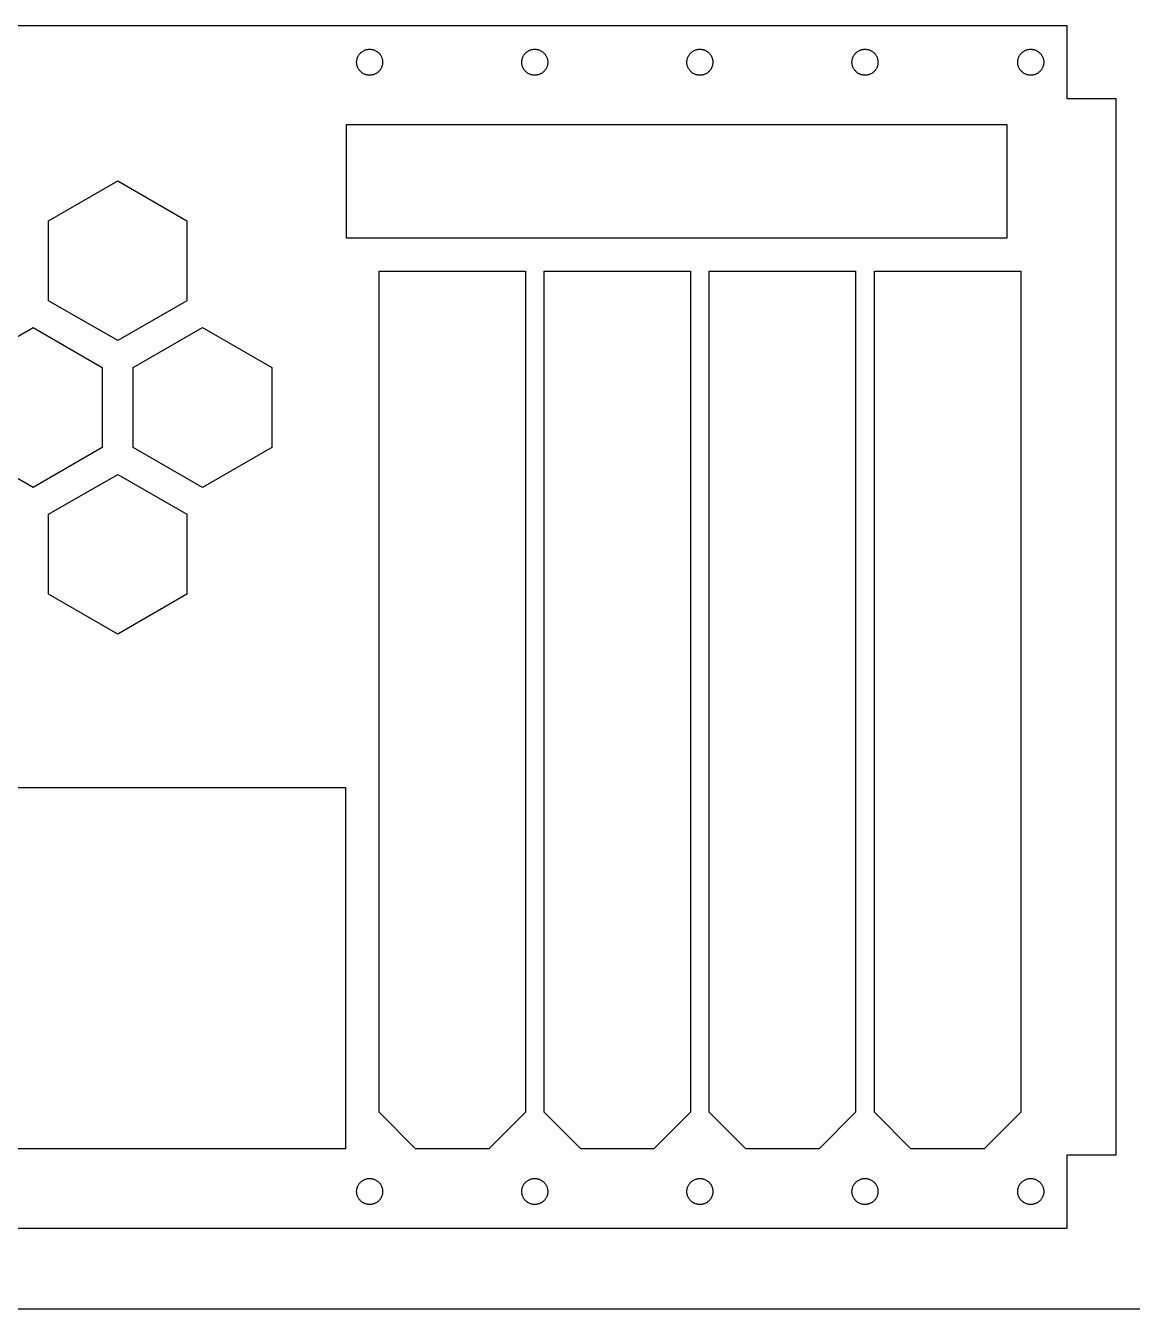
# Model space of a CAD drawing. Header units: metres. Extents: x 4 to 972, y 4 to 512.
# Drawn here: x 513.8 to 650, y 354 to 512 of the extents above; entities that cross this region are included whole.
import ezdxf

# ---------------------------------------------------------------- set-up
doc = ezdxf.new("R2010")
doc.units = ezdxf.units.M

msp = doc.modelspace()

# ---------------------------------------------------------------- linework, layer by layer
for p, q in [((642, 512), (334, 512)), ((642, 503), (642, 512)), ((555.125, 508.737), (555.187, 508.785)), ((555.187, 508.785), (555.252, 508.831)), ((555.252, 508.831), (555.318, 508.873)), ((555.318, 508.873), (555.386, 508.911)), ((555.386, 508.911), (555.456, 508.947)), ((555.456, 508.947), (555.528, 508.979)), ((555.528, 508.979), (555.602, 509.007)), ((555.602, 509.007), (555.676, 509.032)), ((555.676, 509.032), (555.752, 509.052)), ((555.752, 509.052), (555.828, 509.07)), ((555.828, 509.07), (555.906, 509.083)), ((555.906, 509.083), (555.984, 509.093)), ((555.984, 509.093), (556.062, 509.099)), ((556.062, 509.099), (556.141, 509.1)), ((556.141, 509.1), (556.219, 509.099)), ((556.219, 509.099), (556.298, 509.093)), ((556.298, 509.093), (556.376, 509.083)), ((556.376, 509.083), (556.453, 509.07)), ((556.453, 509.07), (556.53, 509.052)), ((556.53, 509.052), (556.605, 509.032)), ((556.605, 509.032), (556.68, 509.007)), ((556.68, 509.007), (556.753, 508.979)), ((556.753, 508.979), (556.825, 508.947)), ((556.825, 508.947), (556.895, 508.911)), ((556.895, 508.911), (556.963, 508.873)), ((556.963, 508.873), (557.03, 508.831)), ((557.03, 508.831), (557.094, 508.785)), ((557.094, 508.785), (557.156, 508.737)), ((575.445, 508.737), (575.507, 508.785)), ((575.507, 508.785), (575.572, 508.831)), ((575.572, 508.831), (575.638, 508.873)), ((575.638, 508.873), (575.706, 508.911)), ((575.706, 508.911), (575.776, 508.947)), ((575.776, 508.947), (575.848, 508.979)), ((575.848, 508.979), (575.922, 509.007)), ((575.922, 509.007), (575.996, 509.032)), ((575.996, 509.032), (576.072, 509.052)), ((576.072, 509.052), (576.148, 509.07)), ((576.148, 509.07), (576.226, 509.083)), ((576.226, 509.083), (576.304, 509.093)), ((576.304, 509.093), (576.382, 509.099)), ((576.382, 509.099), (576.461, 509.1)), ((576.461, 509.1), (576.539, 509.099)), ((576.539, 509.099), (576.618, 509.093)), ((576.618, 509.093), (576.696, 509.083)), ((576.696, 509.083), (576.773, 509.07)), ((576.773, 509.07), (576.85, 509.052)), ((576.85, 509.052), (576.925, 509.032)), ((576.925, 509.032), (577, 509.007)), ((577, 509.007), (577.073, 508.979)), ((577.073, 508.979), (577.145, 508.947)), ((577.145, 508.947), (577.215, 508.911)), ((577.215, 508.911), (577.283, 508.873)), ((577.283, 508.873), (577.35, 508.831)), ((577.35, 508.831), (577.414, 508.785)), ((577.414, 508.785), (577.476, 508.737)), ((595.765, 508.737), (595.827, 508.785)), ((595.827, 508.785), (595.892, 508.831)), ((595.892, 508.831), (595.958, 508.873)), ((595.958, 508.873), (596.026, 508.911)), ((596.026, 508.911), (596.096, 508.947)), ((596.096, 508.947), (596.168, 508.979)), ((596.168, 508.979), (596.242, 509.007)), ((596.242, 509.007), (596.316, 509.032)), ((596.316, 509.032), (596.392, 509.052)), ((596.392, 509.052), (596.468, 509.07)), ((596.468, 509.07), (596.546, 509.083)), ((596.546, 509.083), (596.624, 509.093)), ((596.624, 509.093), (596.702, 509.099)), ((596.702, 509.099), (596.781, 509.1)), ((596.781, 509.1), (596.859, 509.099)), ((596.859, 509.099), (596.938, 509.093)), ((596.938, 509.093), (597.016, 509.083)), ((597.016, 509.083), (597.093, 509.07)), ((597.093, 509.07), (597.17, 509.052)), ((597.17, 509.052), (597.245, 509.032)), ((597.245, 509.032), (597.32, 509.007)), ((597.32, 509.007), (597.393, 508.979)), ((597.393, 508.979), (597.465, 508.947)), ((597.465, 508.947), (597.535, 508.911)), ((597.535, 508.911), (597.603, 508.873)), ((597.603, 508.873), (597.67, 508.831)), ((597.67, 508.831), (597.734, 508.785)), ((597.734, 508.785), (597.796, 508.737)), ((616.085, 508.737), (616.147, 508.785)), ((616.147, 508.785), (616.212, 508.831)), ((616.212, 508.831), (616.278, 508.873)), ((616.278, 508.873), (616.346, 508.911)), ((616.346, 508.911), (616.416, 508.947)), ((616.416, 508.947), (616.488, 508.979)), ((616.488, 508.979), (616.562, 509.007)), ((616.562, 509.007), (616.636, 509.032)), ((616.636, 509.032), (616.712, 509.052)), ((616.712, 509.052), (616.788, 509.07)), ((616.788, 509.07), (616.866, 509.083)), ((616.866, 509.083), (616.944, 509.093)), ((616.944, 509.093), (617.022, 509.099)), ((617.022, 509.099), (617.101, 509.1)), ((617.101, 509.1), (617.179, 509.099)), ((617.179, 509.099), (617.258, 509.093)), ((617.258, 509.093), (617.336, 509.083)), ((617.336, 509.083), (617.413, 509.07)), ((617.413, 509.07), (617.49, 509.052)), ((617.49, 509.052), (617.565, 509.032)), ((617.565, 509.032), (617.64, 509.007)), ((617.64, 509.007), (617.713, 508.979)), ((617.713, 508.979), (617.785, 508.947)), ((617.785, 508.947), (617.855, 508.911)), ((617.855, 508.911), (617.923, 508.873)), ((617.923, 508.873), (617.99, 508.831)), ((617.99, 508.831), (618.054, 508.785)), ((618.054, 508.785), (618.116, 508.737)), ((636.485, 508.737), (636.547, 508.785)), ((636.547, 508.785), (636.611, 508.831)), ((636.611, 508.831), (636.677, 508.873)), ((636.677, 508.873), (636.746, 508.911)), ((636.746, 508.911), (636.816, 508.947)), ((636.816, 508.947), (636.888, 508.979)), ((636.888, 508.979), (636.961, 509.007)), ((636.961, 509.007), (637.035, 509.032)), ((637.035, 509.032), (637.111, 509.052)), ((637.111, 509.052), (637.188, 509.07)), ((637.188, 509.07), (637.265, 509.083)), ((637.265, 509.083), (637.343, 509.093)), ((637.343, 509.093), (637.421, 509.099)), ((637.421, 509.099), (637.5, 509.1)), ((637.5, 509.1), (637.579, 509.099)), ((637.579, 509.099), (637.657, 509.093)), ((637.657, 509.093), (637.735, 509.083)), ((637.735, 509.083), (637.812, 509.07)), ((637.812, 509.07), (637.889, 509.052)), ((637.889, 509.052), (637.965, 509.032)), ((637.965, 509.032), (638.039, 509.007)), ((638.039, 509.007), (638.112, 508.979)), ((638.112, 508.979), (638.184, 508.947)), ((638.184, 508.947), (638.254, 508.911)), ((638.254, 508.911), (638.323, 508.873)), ((638.323, 508.873), (638.389, 508.831)), ((638.389, 508.831), (638.453, 508.785)), ((638.453, 508.785), (638.515, 508.737)), ((554.54, 507.5), (554.542, 507.579)), ((554.542, 507.421), (554.54, 507.5)), ((554.542, 507.579), (554.548, 507.657)), ((554.548, 507.343), (554.542, 507.421)), ((554.548, 507.657), (554.558, 507.735)), ((554.558, 507.265), (554.548, 507.343)), ((554.558, 507.735), (554.571, 507.812)), ((554.571, 507.188), (554.558, 507.265)), ((554.571, 507.812), (554.588, 507.889)), ((554.588, 507.111), (554.571, 507.188)), ((554.588, 507.889), (554.609, 507.965)), ((554.609, 507.965), (554.634, 508.039)), ((554.634, 508.039), (554.662, 508.112)), ((554.662, 508.112), (554.694, 508.184)), ((554.694, 508.184), (554.729, 508.254)), ((554.729, 508.254), (554.768, 508.323)), ((554.768, 508.323), (554.81, 508.389)), ((554.81, 508.389), (554.855, 508.453)), ((554.855, 508.453), (554.904, 508.515)), ((554.904, 508.515), (554.955, 508.575)), ((554.955, 508.575), (555.009, 508.632)), ((555.009, 508.632), (555.066, 508.686)), ((555.066, 508.686), (555.125, 508.737)), ((557.156, 508.737), (557.215, 508.686)), ((557.215, 508.686), (557.272, 508.632)), ((557.272, 508.632), (557.327, 508.575)), ((557.327, 508.575), (557.378, 508.515)), ((557.378, 508.515), (557.426, 508.453)), ((557.426, 508.453), (557.471, 508.389)), ((557.471, 508.389), (557.513, 508.323)), ((557.513, 508.323), (557.552, 508.254)), ((557.552, 508.254), (557.587, 508.184)), ((557.587, 508.184), (557.619, 508.112)), ((557.619, 508.112), (557.648, 508.039)), ((557.648, 508.039), (557.672, 507.965)), ((557.672, 507.965), (557.693, 507.889)), ((557.693, 507.889), (557.71, 507.812)), ((557.71, 507.188), (557.693, 507.111)), ((557.71, 507.812), (557.724, 507.735)), ((557.724, 507.265), (557.71, 507.188)), ((557.724, 507.735), (557.733, 507.657)), ((557.733, 507.343), (557.724, 507.265)), ((557.733, 507.657), (557.739, 507.579)), ((557.739, 507.421), (557.733, 507.343)), ((557.739, 507.579), (557.741, 507.5)), ((557.741, 507.5), (557.739, 507.421)), ((574.86, 507.5), (574.862, 507.579)), ((574.862, 507.421), (574.86, 507.5)), ((574.862, 507.579), (574.868, 507.657)), ((574.868, 507.343), (574.862, 507.421)), ((574.868, 507.657), (574.878, 507.735)), ((574.878, 507.265), (574.868, 507.343)), ((574.878, 507.735), (574.891, 507.812)), ((574.891, 507.188), (574.878, 507.265)), ((574.891, 507.812), (574.908, 507.889)), ((574.908, 507.111), (574.891, 507.188)), ((574.908, 507.889), (574.929, 507.965)), ((574.929, 507.965), (574.954, 508.039)), ((574.954, 508.039), (574.982, 508.112)), ((574.982, 508.112), (575.014, 508.184)), ((575.014, 508.184), (575.049, 508.254)), ((575.049, 508.254), (575.088, 508.323)), ((575.088, 508.323), (575.13, 508.389)), ((575.13, 508.389), (575.175, 508.453)), ((575.175, 508.453), (575.224, 508.515)), ((575.224, 508.515), (575.275, 508.575)), ((575.275, 508.575), (575.329, 508.632)), ((575.329, 508.632), (575.386, 508.686)), ((575.386, 508.686), (575.445, 508.737)), ((577.476, 508.737), (577.535, 508.686)), ((577.535, 508.686), (577.592, 508.632)), ((577.592, 508.632), (577.647, 508.575)), ((577.647, 508.575), (577.698, 508.515)), ((577.698, 508.515), (577.746, 508.453)), ((577.746, 508.453), (577.791, 508.389)), ((577.791, 508.389), (577.833, 508.323)), ((577.833, 508.323), (577.872, 508.254)), ((577.872, 508.254), (577.907, 508.184)), ((577.907, 508.184), (577.939, 508.112)), ((577.939, 508.112), (577.968, 508.039)), ((577.968, 508.039), (577.992, 507.965)), ((577.992, 507.965), (578.013, 507.889)), ((578.013, 507.889), (578.03, 507.812)), ((578.03, 507.188), (578.013, 507.111)), ((578.03, 507.812), (578.044, 507.735)), ((578.044, 507.265), (578.03, 507.188)), ((578.044, 507.735), (578.053, 507.657)), ((578.053, 507.343), (578.044, 507.265)), ((578.053, 507.657), (578.059, 507.579)), ((578.059, 507.421), (578.053, 507.343)), ((578.059, 507.579), (578.061, 507.5)), ((578.061, 507.5), (578.059, 507.421)), ((595.18, 507.5), (595.182, 507.579)), ((595.182, 507.421), (595.18, 507.5)), ((595.182, 507.579), (595.188, 507.657)), ((595.188, 507.343), (595.182, 507.421)), ((595.188, 507.657), (595.198, 507.735)), ((595.198, 507.265), (595.188, 507.343)), ((595.198, 507.735), (595.211, 507.812)), ((595.211, 507.188), (595.198, 507.265)), ((595.211, 507.812), (595.228, 507.889)), ((595.228, 507.111), (595.211, 507.188)), ((595.228, 507.889), (595.249, 507.965)), ((595.249, 507.965), (595.274, 508.039)), ((595.274, 508.039), (595.302, 508.112)), ((595.302, 508.112), (595.334, 508.184)), ((595.334, 508.184), (595.369, 508.254)), ((595.369, 508.254), (595.408, 508.323)), ((595.408, 508.323), (595.45, 508.389)), ((595.45, 508.389), (595.495, 508.453)), ((595.495, 508.453), (595.544, 508.515)), ((595.544, 508.515), (595.595, 508.575)), ((595.595, 508.575), (595.649, 508.632)), ((595.649, 508.632), (595.706, 508.686)), ((595.706, 508.686), (595.765, 508.737)), ((597.796, 508.737), (597.855, 508.686)), ((597.855, 508.686), (597.912, 508.632)), ((597.912, 508.632), (597.967, 508.575)), ((597.967, 508.575), (598.018, 508.515)), ((598.018, 508.515), (598.066, 508.453)), ((598.066, 508.453), (598.111, 508.389)), ((598.111, 508.389), (598.153, 508.323)), ((598.153, 508.323), (598.192, 508.254)), ((598.192, 508.254), (598.227, 508.184)), ((598.227, 508.184), (598.259, 508.112)), ((598.259, 508.112), (598.288, 508.039)), ((598.288, 508.039), (598.312, 507.965)), ((598.312, 507.965), (598.333, 507.889)), ((598.333, 507.889), (598.35, 507.812)), ((598.35, 507.188), (598.333, 507.111)), ((598.35, 507.812), (598.364, 507.735)), ((598.364, 507.265), (598.35, 507.188)), ((598.364, 507.735), (598.373, 507.657)), ((598.373, 507.343), (598.364, 507.265)), ((598.373, 507.657), (598.379, 507.579)), ((598.379, 507.421), (598.373, 507.343)), ((598.379, 507.579), (598.381, 507.5)), ((598.381, 507.5), (598.379, 507.421)), ((615.5, 507.5), (615.502, 507.579)), ((615.502, 507.421), (615.5, 507.5)), ((615.502, 507.579), (615.508, 507.657)), ((615.508, 507.343), (615.502, 507.421)), ((615.508, 507.657), (615.518, 507.735)), ((615.518, 507.265), (615.508, 507.343)), ((615.518, 507.735), (615.531, 507.812)), ((615.531, 507.188), (615.518, 507.265)), ((615.531, 507.812), (615.548, 507.889)), ((615.548, 507.111), (615.531, 507.188)), ((615.548, 507.889), (615.569, 507.965)), ((615.569, 507.965), (615.594, 508.039)), ((615.594, 508.039), (615.622, 508.112)), ((615.622, 508.112), (615.654, 508.184)), ((615.654, 508.184), (615.689, 508.254)), ((615.689, 508.254), (615.728, 508.323)), ((615.728, 508.323), (615.77, 508.389)), ((615.77, 508.389), (615.815, 508.453)), ((615.815, 508.453), (615.864, 508.515)), ((615.864, 508.515), (615.915, 508.575)), ((615.915, 508.575), (615.969, 508.632)), ((615.969, 508.632), (616.026, 508.686)), ((616.026, 508.686), (616.085, 508.737)), ((618.116, 508.737), (618.175, 508.686)), ((618.175, 508.686), (618.232, 508.632)), ((618.232, 508.632), (618.287, 508.575)), ((618.287, 508.575), (618.338, 508.515)), ((618.338, 508.515), (618.386, 508.453)), ((618.386, 508.453), (618.431, 508.389)), ((618.431, 508.389), (618.473, 508.323)), ((618.473, 508.323), (618.512, 508.254)), ((618.512, 508.254), (618.547, 508.184)), ((618.547, 508.184), (618.579, 508.112)), ((618.579, 508.112), (618.608, 508.039)), ((618.608, 508.039), (618.632, 507.965)), ((618.632, 507.965), (618.653, 507.889)), ((618.653, 507.889), (618.67, 507.812)), ((618.67, 507.188), (618.653, 507.111)), ((618.67, 507.812), (618.684, 507.735)), ((618.684, 507.265), (618.67, 507.188)), ((618.684, 507.735), (618.693, 507.657)), ((618.693, 507.343), (618.684, 507.265)), ((618.693, 507.657), (618.699, 507.579)), ((618.699, 507.421), (618.693, 507.343)), ((618.699, 507.579), (618.701, 507.5)), ((618.701, 507.5), (618.699, 507.421)), ((635.9, 507.5), (635.901, 507.579)), ((635.901, 507.421), (635.9, 507.5)), ((635.901, 507.579), (635.907, 507.657)), ((635.907, 507.343), (635.901, 507.421)), ((635.907, 507.657), (635.917, 507.735)), ((635.917, 507.265), (635.907, 507.343)), ((635.917, 507.735), (635.93, 507.812)), ((635.93, 507.188), (635.917, 507.265)), ((635.93, 507.812), (635.948, 507.889)), ((635.948, 507.111), (635.93, 507.188)), ((635.948, 507.889), (635.968, 507.965)), ((635.968, 507.965), (635.993, 508.039)), ((635.993, 508.039), (636.021, 508.112)), ((636.021, 508.112), (636.053, 508.184)), ((636.053, 508.184), (636.089, 508.254)), ((636.089, 508.254), (636.127, 508.323)), ((636.127, 508.323), (636.169, 508.389)), ((636.169, 508.389), (636.214, 508.453)), ((636.214, 508.453), (636.263, 508.515)), ((636.263, 508.515), (636.314, 508.575)), ((636.314, 508.575), (636.368, 508.632)), ((636.368, 508.632), (636.425, 508.686)), ((636.425, 508.686), (636.485, 508.737)), ((638.515, 508.737), (638.575, 508.686)), ((638.575, 508.686), (638.632, 508.632)), ((638.632, 508.632), (638.686, 508.575)), ((638.686, 508.575), (638.737, 508.515)), ((638.737, 508.515), (638.785, 508.453)), ((638.785, 508.453), (638.831, 508.389)), ((638.831, 508.389), (638.873, 508.323)), ((638.873, 508.323), (638.911, 508.254)), ((638.911, 508.254), (638.947, 508.184)), ((638.947, 508.184), (638.979, 508.112)), ((638.979, 508.112), (639.007, 508.039)), ((639.007, 508.039), (639.032, 507.965)), ((639.032, 507.965), (639.052, 507.889)), ((639.052, 507.889), (639.07, 507.812)), ((639.07, 507.188), (639.052, 507.111)), ((639.07, 507.812), (639.083, 507.735)), ((639.083, 507.265), (639.07, 507.188)), ((639.083, 507.735), (639.093, 507.657)), ((639.093, 507.343), (639.083, 507.265)), ((639.093, 507.657), (639.099, 507.579)), ((639.099, 507.421), (639.093, 507.343)), ((639.099, 507.579), (639.1, 507.5)), ((639.1, 507.5), (639.099, 507.421)), ((554.609, 507.035), (554.588, 507.111)), ((554.634, 506.961), (554.609, 507.035)), ((554.662, 506.888), (554.634, 506.961)), ((554.694, 506.816), (554.662, 506.888)), ((554.729, 506.746), (554.694, 506.816)), ((554.768, 506.677), (554.729, 506.746)), ((554.81, 506.611), (554.768, 506.677)), ((554.855, 506.547), (554.81, 506.611)), ((554.904, 506.485), (554.855, 506.547)), ((554.955, 506.425), (554.904, 506.485)), ((555.009, 506.368), (554.955, 506.425)), ((555.066, 506.314), (555.009, 506.368)), ((555.125, 506.263), (555.066, 506.314)), ((555.187, 506.214), (555.125, 506.263)), ((555.252, 506.169), (555.187, 506.214)), ((555.318, 506.127), (555.252, 506.169)), ((555.386, 506.089), (555.318, 506.127)), ((555.456, 506.053), (555.386, 506.089)), ((555.528, 506.021), (555.456, 506.053)), ((555.602, 505.993), (555.528, 506.021)), ((555.676, 505.968), (555.602, 505.993)), ((555.752, 505.948), (555.676, 505.968)), ((555.828, 505.93), (555.752, 505.948)), ((555.906, 505.917), (555.828, 505.93)), ((555.984, 505.907), (555.906, 505.917)), ((556.062, 505.901), (555.984, 505.907)), ((556.141, 505.9), (556.062, 505.901)), ((556.219, 505.901), (556.141, 505.9)), ((556.298, 505.907), (556.219, 505.901)), ((556.376, 505.917), (556.298, 505.907)), ((556.453, 505.93), (556.376, 505.917)), ((556.53, 505.948), (556.453, 505.93)), ((556.605, 505.968), (556.53, 505.948)), ((556.68, 505.993), (556.605, 505.968)), ((556.753, 506.021), (556.68, 505.993)), ((556.825, 506.053), (556.753, 506.021)), ((556.895, 506.089), (556.825, 506.053)), ((556.963, 506.127), (556.895, 506.089)), ((557.03, 506.169), (556.963, 506.127)), ((557.094, 506.214), (557.03, 506.169)), ((557.156, 506.263), (557.094, 506.214)), ((557.215, 506.314), (557.156, 506.263)), ((557.272, 506.368), (557.215, 506.314)), ((557.327, 506.425), (557.272, 506.368)), ((557.378, 506.485), (557.327, 506.425)), ((557.426, 506.547), (557.378, 506.485)), ((557.471, 506.611), (557.426, 506.547)), ((557.513, 506.677), (557.471, 506.611)), ((557.552, 506.746), (557.513, 506.677)), ((557.587, 506.816), (557.552, 506.746)), ((557.619, 506.888), (557.587, 506.816)), ((557.648, 506.961), (557.619, 506.888)), ((557.672, 507.035), (557.648, 506.961)), ((557.693, 507.111), (557.672, 507.035)), ((574.929, 507.035), (574.908, 507.111)), ((574.954, 506.961), (574.929, 507.035)), ((574.982, 506.888), (574.954, 506.961)), ((575.014, 506.816), (574.982, 506.888)), ((575.049, 506.746), (575.014, 506.816)), ((575.088, 506.677), (575.049, 506.746)), ((575.13, 506.611), (575.088, 506.677)), ((575.175, 506.547), (575.13, 506.611)), ((575.224, 506.485), (575.175, 506.547)), ((575.275, 506.425), (575.224, 506.485)), ((575.329, 506.368), (575.275, 506.425)), ((575.386, 506.314), (575.329, 506.368)), ((575.445, 506.263), (575.386, 506.314)), ((575.507, 506.214), (575.445, 506.263)), ((575.572, 506.169), (575.507, 506.214)), ((575.638, 506.127), (575.572, 506.169)), ((575.706, 506.089), (575.638, 506.127)), ((575.776, 506.053), (575.706, 506.089)), ((575.848, 506.021), (575.776, 506.053)), ((575.922, 505.993), (575.848, 506.021)), ((575.996, 505.968), (575.922, 505.993)), ((576.072, 505.948), (575.996, 505.968)), ((576.148, 505.93), (576.072, 505.948)), ((576.226, 505.917), (576.148, 505.93)), ((576.304, 505.907), (576.226, 505.917)), ((576.382, 505.901), (576.304, 505.907)), ((576.461, 505.9), (576.382, 505.901)), ((576.539, 505.901), (576.461, 505.9)), ((576.618, 505.907), (576.539, 505.901)), ((576.696, 505.917), (576.618, 505.907)), ((576.773, 505.93), (576.696, 505.917)), ((576.85, 505.948), (576.773, 505.93)), ((576.925, 505.968), (576.85, 505.948)), ((577, 505.993), (576.925, 505.968)), ((577.073, 506.021), (577, 505.993)), ((577.145, 506.053), (577.073, 506.021)), ((577.215, 506.089), (577.145, 506.053)), ((577.283, 506.127), (577.215, 506.089)), ((577.35, 506.169), (577.283, 506.127)), ((577.414, 506.214), (577.35, 506.169)), ((577.476, 506.263), (577.414, 506.214)), ((577.535, 506.314), (577.476, 506.263)), ((577.592, 506.368), (577.535, 506.314)), ((577.647, 506.425), (577.592, 506.368)), ((577.698, 506.485), (577.647, 506.425)), ((577.746, 506.547), (577.698, 506.485)), ((577.791, 506.611), (577.746, 506.547)), ((577.833, 506.677), (577.791, 506.611)), ((577.872, 506.746), (577.833, 506.677)), ((577.907, 506.816), (577.872, 506.746)), ((577.939, 506.888), (577.907, 506.816)), ((577.968, 506.961), (577.939, 506.888)), ((577.992, 507.035), (577.968, 506.961)), ((578.013, 507.111), (577.992, 507.035)), ((595.249, 507.035), (595.228, 507.111)), ((595.274, 506.961), (595.249, 507.035)), ((595.302, 506.888), (595.274, 506.961)), ((595.334, 506.816), (595.302, 506.888)), ((595.369, 506.746), (595.334, 506.816)), ((595.408, 506.677), (595.369, 506.746)), ((595.45, 506.611), (595.408, 506.677)), ((595.495, 506.547), (595.45, 506.611)), ((595.544, 506.485), (595.495, 506.547)), ((595.595, 506.425), (595.544, 506.485)), ((595.649, 506.368), (595.595, 506.425)), ((595.706, 506.314), (595.649, 506.368)), ((595.765, 506.263), (595.706, 506.314)), ((595.827, 506.214), (595.765, 506.263)), ((595.892, 506.169), (595.827, 506.214)), ((595.958, 506.127), (595.892, 506.169)), ((596.026, 506.089), (595.958, 506.127)), ((596.096, 506.053), (596.026, 506.089)), ((596.168, 506.021), (596.096, 506.053)), ((596.242, 505.993), (596.168, 506.021)), ((596.316, 505.968), (596.242, 505.993)), ((596.392, 505.948), (596.316, 505.968)), ((596.468, 505.93), (596.392, 505.948)), ((596.546, 505.917), (596.468, 505.93)), ((596.624, 505.907), (596.546, 505.917)), ((596.702, 505.901), (596.624, 505.907)), ((596.781, 505.9), (596.702, 505.901)), ((596.859, 505.901), (596.781, 505.9)), ((596.938, 505.907), (596.859, 505.901)), ((597.016, 505.917), (596.938, 505.907)), ((597.093, 505.93), (597.016, 505.917)), ((597.17, 505.948), (597.093, 505.93)), ((597.245, 505.968), (597.17, 505.948)), ((597.32, 505.993), (597.245, 505.968)), ((597.393, 506.021), (597.32, 505.993)), ((597.465, 506.053), (597.393, 506.021)), ((597.535, 506.089), (597.465, 506.053)), ((597.603, 506.127), (597.535, 506.089)), ((597.67, 506.169), (597.603, 506.127)), ((597.734, 506.214), (597.67, 506.169)), ((597.796, 506.263), (597.734, 506.214)), ((597.855, 506.314), (597.796, 506.263)), ((597.912, 506.368), (597.855, 506.314)), ((597.967, 506.425), (597.912, 506.368)), ((598.018, 506.485), (597.967, 506.425)), ((598.066, 506.547), (598.018, 506.485)), ((598.111, 506.611), (598.066, 506.547)), ((598.153, 506.677), (598.111, 506.611)), ((598.192, 506.746), (598.153, 506.677)), ((598.227, 506.816), (598.192, 506.746)), ((598.259, 506.888), (598.227, 506.816)), ((598.288, 506.961), (598.259, 506.888)), ((598.312, 507.035), (598.288, 506.961)), ((598.333, 507.111), (598.312, 507.035)), ((615.569, 507.035), (615.548, 507.111)), ((615.594, 506.961), (615.569, 507.035)), ((615.622, 506.888), (615.594, 506.961)), ((615.654, 506.816), (615.622, 506.888)), ((615.689, 506.746), (615.654, 506.816)), ((615.728, 506.677), (615.689, 506.746)), ((615.77, 506.611), (615.728, 506.677)), ((615.815, 506.547), (615.77, 506.611)), ((615.864, 506.485), (615.815, 506.547)), ((615.915, 506.425), (615.864, 506.485)), ((615.969, 506.368), (615.915, 506.425)), ((616.026, 506.314), (615.969, 506.368)), ((616.085, 506.263), (616.026, 506.314)), ((616.147, 506.214), (616.085, 506.263)), ((616.212, 506.169), (616.147, 506.214)), ((616.278, 506.127), (616.212, 506.169)), ((616.346, 506.089), (616.278, 506.127)), ((616.416, 506.053), (616.346, 506.089)), ((616.488, 506.021), (616.416, 506.053)), ((616.562, 505.993), (616.488, 506.021)), ((616.636, 505.968), (616.562, 505.993)), ((616.712, 505.948), (616.636, 505.968)), ((616.788, 505.93), (616.712, 505.948)), ((616.866, 505.917), (616.788, 505.93)), ((616.944, 505.907), (616.866, 505.917)), ((617.022, 505.901), (616.944, 505.907)), ((617.101, 505.9), (617.022, 505.901)), ((617.179, 505.901), (617.101, 505.9)), ((617.258, 505.907), (617.179, 505.901)), ((617.336, 505.917), (617.258, 505.907)), ((617.413, 505.93), (617.336, 505.917)), ((617.49, 505.948), (617.413, 505.93)), ((617.565, 505.968), (617.49, 505.948)), ((617.64, 505.993), (617.565, 505.968)), ((617.713, 506.021), (617.64, 505.993)), ((617.785, 506.053), (617.713, 506.021)), ((617.855, 506.089), (617.785, 506.053)), ((617.923, 506.127), (617.855, 506.089)), ((617.99, 506.169), (617.923, 506.127)), ((618.054, 506.214), (617.99, 506.169)), ((618.116, 506.263), (618.054, 506.214)), ((618.175, 506.314), (618.116, 506.263)), ((618.232, 506.368), (618.175, 506.314)), ((618.287, 506.425), (618.232, 506.368)), ((618.338, 506.485), (618.287, 506.425)), ((618.386, 506.547), (618.338, 506.485)), ((618.431, 506.611), (618.386, 506.547)), ((618.473, 506.677), (618.431, 506.611)), ((618.512, 506.746), (618.473, 506.677)), ((618.547, 506.816), (618.512, 506.746)), ((618.579, 506.888), (618.547, 506.816)), ((618.608, 506.961), (618.579, 506.888)), ((618.632, 507.035), (618.608, 506.961)), ((618.653, 507.111), (618.632, 507.035)), ((635.968, 507.035), (635.948, 507.111)), ((635.993, 506.961), (635.968, 507.035)), ((636.021, 506.888), (635.993, 506.961)), ((636.053, 506.816), (636.021, 506.888)), ((636.089, 506.746), (636.053, 506.816)), ((636.127, 506.677), (636.089, 506.746)), ((636.169, 506.611), (636.127, 506.677)), ((636.214, 506.547), (636.169, 506.611)), ((636.263, 506.485), (636.214, 506.547)), ((636.314, 506.425), (636.263, 506.485)), ((636.368, 506.368), (636.314, 506.425)), ((636.425, 506.314), (636.368, 506.368)), ((636.485, 506.263), (636.425, 506.314)), ((636.547, 506.214), (636.485, 506.263)), ((636.611, 506.169), (636.547, 506.214)), ((636.677, 506.127), (636.611, 506.169)), ((636.746, 506.089), (636.677, 506.127)), ((636.816, 506.053), (636.746, 506.089)), ((636.888, 506.021), (636.816, 506.053)), ((636.961, 505.993), (636.888, 506.021)), ((637.035, 505.968), (636.961, 505.993)), ((637.111, 505.948), (637.035, 505.968)), ((637.188, 505.93), (637.111, 505.948)), ((637.265, 505.917), (637.188, 505.93)), ((637.343, 505.907), (637.265, 505.917)), ((637.421, 505.901), (637.343, 505.907)), ((637.5, 505.9), (637.421, 505.901)), ((637.579, 505.901), (637.5, 505.9)), ((637.657, 505.907), (637.579, 505.901)), ((637.735, 505.917), (637.657, 505.907)), ((637.812, 505.93), (637.735, 505.917)), ((637.889, 505.948), (637.812, 505.93)), ((637.965, 505.968), (637.889, 505.948)), ((638.039, 505.993), (637.965, 505.968)), ((638.112, 506.021), (638.039, 505.993)), ((638.184, 506.053), (638.112, 506.021)), ((638.254, 506.089), (638.184, 506.053)), ((638.323, 506.127), (638.254, 506.089)), ((638.389, 506.169), (638.323, 506.127)), ((638.453, 506.214), (638.389, 506.169)), ((638.515, 506.263), (638.453, 506.214)), ((638.575, 506.314), (638.515, 506.263)), ((638.632, 506.368), (638.575, 506.314)), ((638.686, 506.425), (638.632, 506.368)), ((638.737, 506.485), (638.686, 506.425)), ((638.785, 506.547), (638.737, 506.485)), ((638.831, 506.611), (638.785, 506.547)), ((638.873, 506.677), (638.831, 506.611)), ((638.911, 506.746), (638.873, 506.677)), ((638.947, 506.816), (638.911, 506.746)), ((638.979, 506.888), (638.947, 506.816)), ((639.007, 506.961), (638.979, 506.888)), ((639.032, 507.035), (639.007, 506.961)), ((639.052, 507.111), (639.032, 507.035)), ((648, 503), (642, 503)), ((648, 373), (648, 503)), ((553.283, 485.835), (553.283, 499.835)), ((553.283, 499.835), (634.563, 499.835)), ((634.563, 499.835), (634.563, 485.835)), ((516.627, 487.979), (525.142, 492.895)), ((525.142, 492.895), (533.657, 487.979)), ((516.627, 478.146), (516.627, 487.979)), ((533.657, 487.979), (533.657, 478.146)), ((634.563, 485.835), (553.283, 485.835)), ((557.301, 378.265), (557.301, 481.765)), ((557.301, 481.765), (575.301, 481.765)), ((575.301, 481.765), (575.301, 378.265)), ((577.621, 378.265), (577.621, 481.765)), ((577.621, 481.765), (595.621, 481.765)), ((595.621, 481.765), (595.621, 378.265)), ((597.941, 378.265), (597.941, 481.765)), ((597.941, 481.765), (615.941, 481.765)), ((615.941, 481.765), (615.941, 378.265)), ((618.261, 378.265), (618.261, 481.765)), ((618.261, 481.765), (636.261, 481.765)), ((636.261, 481.765), (636.261, 378.265)), ((525.142, 473.23), (516.627, 478.146)), ((533.657, 478.146), (525.142, 473.23)), ((506.199, 469.916), (514.714, 474.832)), ((514.714, 474.832), (523.229, 469.916)), ((527.055, 469.916), (535.57, 474.832)), ((535.57, 474.832), (544.085, 469.916)), ((523.229, 469.916), (523.229, 460.084)), ((527.055, 460.084), (527.055, 469.916)), ((544.085, 469.916), (544.085, 460.084)), ((514.714, 455.168), (506.199, 460.084)), ((523.229, 460.084), (514.714, 455.168)), ((535.57, 455.168), (527.055, 460.084)), ((544.085, 460.084), (535.57, 455.168)), ((516.627, 451.854), (525.142, 456.77)), ((525.142, 456.77), (533.657, 451.854)), ((516.627, 442.021), (516.627, 451.854)), ((533.657, 451.854), (533.657, 442.021)), ((525.142, 437.105), (516.627, 442.021)), ((533.657, 442.021), (525.142, 437.105)), ((394.432, 418.215), (553.182, 418.215)), ((553.182, 418.215), (553.182, 373.765)), ((561.801, 373.765), (557.301, 378.265)), ((575.301, 378.265), (570.801, 373.765)), ((582.121, 373.765), (577.621, 378.265)), ((595.621, 378.265), (591.121, 373.765)), ((602.441, 373.765), (597.941, 378.265)), ((615.941, 378.265), (611.441, 373.765)), ((622.761, 373.765), (618.261, 378.265)), ((636.261, 378.265), (631.761, 373.765)), ((553.182, 373.765), (394.432, 373.765)), ((570.801, 373.765), (561.801, 373.765)), ((591.121, 373.765), (582.121, 373.765)), ((611.441, 373.765), (602.441, 373.765)), ((631.761, 373.765), (622.761, 373.765)), ((642, 373), (648, 373)), ((642, 364), (642, 373)), ((555.066, 369.686), (555.125, 369.737)), ((555.125, 369.737), (555.187, 369.785)), ((555.187, 369.785), (555.252, 369.831)), ((555.252, 369.831), (555.318, 369.873)), ((555.318, 369.873), (555.386, 369.911)), ((555.386, 369.911), (555.456, 369.947)), ((555.456, 369.947), (555.528, 369.979)), ((555.528, 369.979), (555.602, 370.007)), ((555.602, 370.007), (555.676, 370.032)), ((555.676, 370.032), (555.752, 370.052)), ((555.752, 370.052), (555.828, 370.07)), ((555.828, 370.07), (555.906, 370.083)), ((555.906, 370.083), (555.984, 370.093)), ((555.984, 370.093), (556.062, 370.099)), ((556.062, 370.099), (556.141, 370.1)), ((556.141, 370.1), (556.219, 370.099)), ((556.219, 370.099), (556.298, 370.093)), ((556.298, 370.093), (556.376, 370.083)), ((556.376, 370.083), (556.453, 370.07)), ((556.453, 370.07), (556.53, 370.052)), ((556.53, 370.052), (556.605, 370.032)), ((556.605, 370.032), (556.68, 370.007)), ((556.68, 370.007), (556.753, 369.979)), ((556.753, 369.979), (556.825, 369.947)), ((556.825, 369.947), (556.895, 369.911)), ((556.895, 369.911), (556.963, 369.873)), ((556.963, 369.873), (557.03, 369.831)), ((557.03, 369.831), (557.094, 369.785)), ((557.094, 369.785), (557.156, 369.737)), ((557.156, 369.737), (557.215, 369.686)), ((575.386, 369.686), (575.445, 369.737)), ((575.445, 369.737), (575.507, 369.785)), ((575.507, 369.785), (575.572, 369.831)), ((575.572, 369.831), (575.638, 369.873)), ((575.638, 369.873), (575.706, 369.911)), ((575.706, 369.911), (575.776, 369.947)), ((575.776, 369.947), (575.848, 369.979)), ((575.848, 369.979), (575.922, 370.007)), ((575.922, 370.007), (575.996, 370.032)), ((575.996, 370.032), (576.072, 370.052)), ((576.072, 370.052), (576.148, 370.07)), ((576.148, 370.07), (576.226, 370.083)), ((576.226, 370.083), (576.304, 370.093)), ((576.304, 370.093), (576.382, 370.099)), ((576.382, 370.099), (576.461, 370.1)), ((576.461, 370.1), (576.539, 370.099)), ((576.539, 370.099), (576.618, 370.093)), ((576.618, 370.093), (576.696, 370.083)), ((576.696, 370.083), (576.773, 370.07)), ((576.773, 370.07), (576.85, 370.052)), ((576.85, 370.052), (576.925, 370.032)), ((576.925, 370.032), (577, 370.007)), ((577, 370.007), (577.073, 369.979)), ((577.073, 369.979), (577.145, 369.947)), ((577.145, 369.947), (577.215, 369.911)), ((577.215, 369.911), (577.283, 369.873)), ((577.283, 369.873), (577.35, 369.831)), ((577.35, 369.831), (577.414, 369.785)), ((577.414, 369.785), (577.476, 369.737)), ((577.476, 369.737), (577.535, 369.686)), ((595.706, 369.686), (595.765, 369.737)), ((595.765, 369.737), (595.827, 369.785)), ((595.827, 369.785), (595.892, 369.831)), ((595.892, 369.831), (595.958, 369.873)), ((595.958, 369.873), (596.026, 369.911)), ((596.026, 369.911), (596.096, 369.947)), ((596.096, 369.947), (596.168, 369.979)), ((596.168, 369.979), (596.242, 370.007)), ((596.242, 370.007), (596.316, 370.032)), ((596.316, 370.032), (596.392, 370.052)), ((596.392, 370.052), (596.468, 370.07)), ((596.468, 370.07), (596.546, 370.083)), ((596.546, 370.083), (596.624, 370.093)), ((596.624, 370.093), (596.702, 370.099)), ((596.702, 370.099), (596.781, 370.1)), ((596.781, 370.1), (596.859, 370.099)), ((596.859, 370.099), (596.938, 370.093)), ((596.938, 370.093), (597.016, 370.083)), ((597.016, 370.083), (597.093, 370.07)), ((597.093, 370.07), (597.17, 370.052)), ((597.17, 370.052), (597.245, 370.032)), ((597.245, 370.032), (597.32, 370.007)), ((597.32, 370.007), (597.393, 369.979)), ((597.393, 369.979), (597.465, 369.947)), ((597.465, 369.947), (597.535, 369.911)), ((597.535, 369.911), (597.603, 369.873)), ((597.603, 369.873), (597.67, 369.831)), ((597.67, 369.831), (597.734, 369.785)), ((597.734, 369.785), (597.796, 369.737)), ((597.796, 369.737), (597.855, 369.686)), ((616.026, 369.686), (616.085, 369.737)), ((616.085, 369.737), (616.147, 369.785)), ((616.147, 369.785), (616.212, 369.831)), ((616.212, 369.831), (616.278, 369.873)), ((616.278, 369.873), (616.346, 369.911)), ((616.346, 369.911), (616.416, 369.947)), ((616.416, 369.947), (616.488, 369.979)), ((616.488, 369.979), (616.562, 370.007)), ((616.562, 370.007), (616.636, 370.032)), ((616.636, 370.032), (616.712, 370.052)), ((616.712, 370.052), (616.788, 370.07)), ((616.788, 370.07), (616.866, 370.083)), ((616.866, 370.083), (616.944, 370.093)), ((616.944, 370.093), (617.022, 370.099)), ((617.022, 370.099), (617.101, 370.1)), ((617.101, 370.1), (617.179, 370.099)), ((617.179, 370.099), (617.258, 370.093)), ((617.258, 370.093), (617.336, 370.083)), ((617.336, 370.083), (617.413, 370.07)), ((617.413, 370.07), (617.49, 370.052)), ((617.49, 370.052), (617.565, 370.032)), ((617.565, 370.032), (617.64, 370.007)), ((617.64, 370.007), (617.713, 369.979)), ((617.713, 369.979), (617.785, 369.947)), ((617.785, 369.947), (617.855, 369.911)), ((617.855, 369.911), (617.923, 369.873)), ((617.923, 369.873), (617.99, 369.831)), ((617.99, 369.831), (618.054, 369.785)), ((618.054, 369.785), (618.116, 369.737)), ((618.116, 369.737), (618.175, 369.686)), ((636.425, 369.686), (636.485, 369.737)), ((636.485, 369.737), (636.547, 369.785)), ((636.547, 369.785), (636.611, 369.831)), ((636.611, 369.831), (636.677, 369.873)), ((636.677, 369.873), (636.746, 369.911)), ((636.746, 369.911), (636.816, 369.947)), ((636.816, 369.947), (636.888, 369.979)), ((636.888, 369.979), (636.961, 370.007)), ((636.961, 370.007), (637.035, 370.032)), ((637.035, 370.032), (637.111, 370.052)), ((637.111, 370.052), (637.188, 370.07)), ((637.188, 370.07), (637.265, 370.083)), ((637.265, 370.083), (637.343, 370.093)), ((637.343, 370.093), (637.421, 370.099)), ((637.421, 370.099), (637.5, 370.1)), ((637.5, 370.1), (637.579, 370.099)), ((637.579, 370.099), (637.657, 370.093)), ((637.657, 370.093), (637.735, 370.083)), ((637.735, 370.083), (637.812, 370.07)), ((637.812, 370.07), (637.889, 370.052)), ((637.889, 370.052), (637.965, 370.032)), ((637.965, 370.032), (638.039, 370.007)), ((638.039, 370.007), (638.112, 369.979)), ((638.112, 369.979), (638.184, 369.947)), ((638.184, 369.947), (638.254, 369.911)), ((638.254, 369.911), (638.323, 369.873)), ((638.323, 369.873), (638.389, 369.831)), ((638.389, 369.831), (638.453, 369.785)), ((638.453, 369.785), (638.515, 369.737)), ((638.515, 369.737), (638.575, 369.686)), ((554.54, 368.5), (554.542, 368.579)), ((554.542, 368.421), (554.54, 368.5)), ((554.542, 368.579), (554.548, 368.657)), ((554.548, 368.343), (554.542, 368.421)), ((554.548, 368.657), (554.558, 368.735)), ((554.558, 368.265), (554.548, 368.343)), ((554.558, 368.735), (554.571, 368.812)), ((554.571, 368.188), (554.558, 368.265)), ((554.571, 368.812), (554.588, 368.889)), ((554.588, 368.111), (554.571, 368.188)), ((554.588, 368.889), (554.609, 368.965)), ((554.609, 368.965), (554.634, 369.039)), ((554.634, 369.039), (554.662, 369.112)), ((554.662, 369.112), (554.694, 369.184)), ((554.694, 369.184), (554.729, 369.254)), ((554.729, 369.254), (554.768, 369.323)), ((554.768, 369.323), (554.81, 369.389)), ((554.81, 369.389), (554.855, 369.453)), ((554.855, 369.453), (554.904, 369.515)), ((554.904, 369.515), (554.955, 369.575)), ((554.955, 369.575), (555.009, 369.632)), ((555.009, 369.632), (555.066, 369.686)), ((557.215, 369.686), (557.272, 369.632)), ((557.272, 369.632), (557.327, 369.575)), ((557.327, 369.575), (557.378, 369.515)), ((557.378, 369.515), (557.426, 369.453)), ((557.426, 369.453), (557.471, 369.389)), ((557.471, 369.389), (557.513, 369.323)), ((557.513, 369.323), (557.552, 369.254)), ((557.552, 369.254), (557.587, 369.184)), ((557.587, 369.184), (557.619, 369.112)), ((557.619, 369.112), (557.648, 369.039)), ((557.648, 369.039), (557.672, 368.965)), ((557.672, 368.965), (557.693, 368.889)), ((557.693, 368.889), (557.71, 368.812)), ((557.71, 368.188), (557.693, 368.111)), ((557.71, 368.812), (557.724, 368.735)), ((557.724, 368.265), (557.71, 368.188)), ((557.724, 368.735), (557.733, 368.657)), ((557.733, 368.343), (557.724, 368.265)), ((557.733, 368.657), (557.739, 368.579)), ((557.739, 368.421), (557.733, 368.343)), ((557.739, 368.579), (557.741, 368.5)), ((557.741, 368.5), (557.739, 368.421)), ((574.86, 368.5), (574.862, 368.579)), ((574.862, 368.421), (574.86, 368.5)), ((574.862, 368.579), (574.868, 368.657)), ((574.868, 368.343), (574.862, 368.421)), ((574.868, 368.657), (574.878, 368.735)), ((574.878, 368.265), (574.868, 368.343)), ((574.878, 368.735), (574.891, 368.812)), ((574.891, 368.188), (574.878, 368.265)), ((574.891, 368.812), (574.908, 368.889)), ((574.908, 368.111), (574.891, 368.188)), ((574.908, 368.889), (574.929, 368.965)), ((574.929, 368.965), (574.954, 369.039)), ((574.954, 369.039), (574.982, 369.112)), ((574.982, 369.112), (575.014, 369.184)), ((575.014, 369.184), (575.049, 369.254)), ((575.049, 369.254), (575.088, 369.323)), ((575.088, 369.323), (575.13, 369.389)), ((575.13, 369.389), (575.175, 369.453)), ((575.175, 369.453), (575.224, 369.515)), ((575.224, 369.515), (575.275, 369.575)), ((575.275, 369.575), (575.329, 369.632)), ((575.329, 369.632), (575.386, 369.686)), ((577.535, 369.686), (577.592, 369.632)), ((577.592, 369.632), (577.647, 369.575)), ((577.647, 369.575), (577.698, 369.515)), ((577.698, 369.515), (577.746, 369.453)), ((577.746, 369.453), (577.791, 369.389)), ((577.791, 369.389), (577.833, 369.323)), ((577.833, 369.323), (577.872, 369.254)), ((577.872, 369.254), (577.907, 369.184)), ((577.907, 369.184), (577.939, 369.112)), ((577.939, 369.112), (577.968, 369.039)), ((577.968, 369.039), (577.992, 368.965)), ((577.992, 368.965), (578.013, 368.889)), ((578.013, 368.889), (578.03, 368.812)), ((578.03, 368.188), (578.013, 368.111)), ((578.03, 368.812), (578.044, 368.735)), ((578.044, 368.265), (578.03, 368.188)), ((578.044, 368.735), (578.053, 368.657)), ((578.053, 368.343), (578.044, 368.265)), ((578.053, 368.657), (578.059, 368.579)), ((578.059, 368.421), (578.053, 368.343)), ((578.059, 368.579), (578.061, 368.5)), ((578.061, 368.5), (578.059, 368.421)), ((595.18, 368.5), (595.182, 368.579)), ((595.182, 368.421), (595.18, 368.5)), ((595.182, 368.579), (595.188, 368.657)), ((595.188, 368.343), (595.182, 368.421)), ((595.188, 368.657), (595.198, 368.735)), ((595.198, 368.265), (595.188, 368.343)), ((595.198, 368.735), (595.211, 368.812)), ((595.211, 368.188), (595.198, 368.265)), ((595.211, 368.812), (595.228, 368.889)), ((595.228, 368.111), (595.211, 368.188)), ((595.228, 368.889), (595.249, 368.965)), ((595.249, 368.965), (595.274, 369.039)), ((595.274, 369.039), (595.302, 369.112)), ((595.302, 369.112), (595.334, 369.184)), ((595.334, 369.184), (595.369, 369.254)), ((595.369, 369.254), (595.408, 369.323)), ((595.408, 369.323), (595.45, 369.389)), ((595.45, 369.389), (595.495, 369.453)), ((595.495, 369.453), (595.544, 369.515)), ((595.544, 369.515), (595.595, 369.575)), ((595.595, 369.575), (595.649, 369.632)), ((595.649, 369.632), (595.706, 369.686)), ((597.855, 369.686), (597.912, 369.632)), ((597.912, 369.632), (597.967, 369.575)), ((597.967, 369.575), (598.018, 369.515)), ((598.018, 369.515), (598.066, 369.453)), ((598.066, 369.453), (598.111, 369.389)), ((598.111, 369.389), (598.153, 369.323)), ((598.153, 369.323), (598.192, 369.254)), ((598.192, 369.254), (598.227, 369.184)), ((598.227, 369.184), (598.259, 369.112)), ((598.259, 369.112), (598.288, 369.039)), ((598.288, 369.039), (598.312, 368.965)), ((598.312, 368.965), (598.333, 368.889)), ((598.333, 368.889), (598.35, 368.812)), ((598.35, 368.188), (598.333, 368.111)), ((598.35, 368.812), (598.364, 368.735)), ((598.364, 368.265), (598.35, 368.188)), ((598.364, 368.735), (598.373, 368.657)), ((598.373, 368.343), (598.364, 368.265)), ((598.373, 368.657), (598.379, 368.579)), ((598.379, 368.421), (598.373, 368.343)), ((598.379, 368.579), (598.381, 368.5)), ((598.381, 368.5), (598.379, 368.421)), ((615.5, 368.5), (615.502, 368.579)), ((615.502, 368.421), (615.5, 368.5)), ((615.502, 368.579), (615.508, 368.657)), ((615.508, 368.343), (615.502, 368.421)), ((615.508, 368.657), (615.518, 368.735)), ((615.518, 368.265), (615.508, 368.343)), ((615.518, 368.735), (615.531, 368.812)), ((615.531, 368.188), (615.518, 368.265)), ((615.531, 368.812), (615.548, 368.889)), ((615.548, 368.111), (615.531, 368.188)), ((615.548, 368.889), (615.569, 368.965)), ((615.569, 368.965), (615.594, 369.039)), ((615.594, 369.039), (615.622, 369.112)), ((615.622, 369.112), (615.654, 369.184)), ((615.654, 369.184), (615.689, 369.254)), ((615.689, 369.254), (615.728, 369.323)), ((615.728, 369.323), (615.77, 369.389)), ((615.77, 369.389), (615.815, 369.453)), ((615.815, 369.453), (615.864, 369.515)), ((615.864, 369.515), (615.915, 369.575)), ((615.915, 369.575), (615.969, 369.632)), ((615.969, 369.632), (616.026, 369.686)), ((618.175, 369.686), (618.232, 369.632)), ((618.232, 369.632), (618.287, 369.575)), ((618.287, 369.575), (618.338, 369.515)), ((618.338, 369.515), (618.386, 369.453)), ((618.386, 369.453), (618.431, 369.389)), ((618.431, 369.389), (618.473, 369.323)), ((618.473, 369.323), (618.512, 369.254)), ((618.512, 369.254), (618.547, 369.184)), ((618.547, 369.184), (618.579, 369.112)), ((618.579, 369.112), (618.608, 369.039)), ((618.608, 369.039), (618.632, 368.965)), ((618.632, 368.965), (618.653, 368.889)), ((618.653, 368.889), (618.67, 368.812)), ((618.67, 368.188), (618.653, 368.111)), ((618.67, 368.812), (618.684, 368.735)), ((618.684, 368.265), (618.67, 368.188)), ((618.684, 368.735), (618.693, 368.657)), ((618.693, 368.343), (618.684, 368.265)), ((618.693, 368.657), (618.699, 368.579)), ((618.699, 368.421), (618.693, 368.343)), ((618.699, 368.579), (618.701, 368.5)), ((618.701, 368.5), (618.699, 368.421)), ((635.9, 368.5), (635.901, 368.579)), ((635.901, 368.421), (635.9, 368.5)), ((635.901, 368.579), (635.907, 368.657)), ((635.907, 368.343), (635.901, 368.421)), ((635.907, 368.657), (635.917, 368.735)), ((635.917, 368.265), (635.907, 368.343)), ((635.917, 368.735), (635.93, 368.812)), ((635.93, 368.188), (635.917, 368.265)), ((635.93, 368.812), (635.948, 368.889)), ((635.948, 368.111), (635.93, 368.188)), ((635.948, 368.889), (635.968, 368.965)), ((635.968, 368.965), (635.993, 369.039)), ((635.993, 369.039), (636.021, 369.112)), ((636.021, 369.112), (636.053, 369.184)), ((636.053, 369.184), (636.089, 369.254)), ((636.089, 369.254), (636.127, 369.323)), ((636.127, 369.323), (636.169, 369.389)), ((636.169, 369.389), (636.214, 369.453)), ((636.214, 369.453), (636.263, 369.515)), ((636.263, 369.515), (636.314, 369.575)), ((636.314, 369.575), (636.368, 369.632)), ((636.368, 369.632), (636.425, 369.686)), ((638.575, 369.686), (638.632, 369.632)), ((638.632, 369.632), (638.686, 369.575)), ((638.686, 369.575), (638.737, 369.515)), ((638.737, 369.515), (638.785, 369.453)), ((638.785, 369.453), (638.831, 369.389)), ((638.831, 369.389), (638.873, 369.323)), ((638.873, 369.323), (638.911, 369.254)), ((638.911, 369.254), (638.947, 369.184)), ((638.947, 369.184), (638.979, 369.112)), ((638.979, 369.112), (639.007, 369.039)), ((639.007, 369.039), (639.032, 368.965)), ((639.032, 368.965), (639.052, 368.889)), ((639.052, 368.889), (639.07, 368.812)), ((639.07, 368.188), (639.052, 368.111)), ((639.07, 368.812), (639.083, 368.735)), ((639.083, 368.265), (639.07, 368.188)), ((639.083, 368.735), (639.093, 368.657)), ((639.093, 368.343), (639.083, 368.265)), ((639.093, 368.657), (639.099, 368.579)), ((639.099, 368.421), (639.093, 368.343)), ((639.099, 368.579), (639.1, 368.5)), ((639.1, 368.5), (639.099, 368.421)), ((554.609, 368.035), (554.588, 368.111)), ((554.634, 367.961), (554.609, 368.035)), ((554.662, 367.888), (554.634, 367.961)), ((554.694, 367.816), (554.662, 367.888)), ((554.729, 367.746), (554.694, 367.816)), ((554.768, 367.677), (554.729, 367.746)), ((554.81, 367.611), (554.768, 367.677)), ((554.855, 367.547), (554.81, 367.611)), ((554.904, 367.485), (554.855, 367.547)), ((554.955, 367.425), (554.904, 367.485)), ((555.009, 367.368), (554.955, 367.425)), ((555.066, 367.314), (555.009, 367.368)), ((555.125, 367.263), (555.066, 367.314)), ((555.187, 367.214), (555.125, 367.263)), ((555.252, 367.169), (555.187, 367.214)), ((555.318, 367.127), (555.252, 367.169)), ((555.386, 367.089), (555.318, 367.127)), ((555.456, 367.053), (555.386, 367.089)), ((555.528, 367.021), (555.456, 367.053)), ((555.602, 366.993), (555.528, 367.021)), ((555.676, 366.968), (555.602, 366.993)), ((555.752, 366.948), (555.676, 366.968)), ((555.828, 366.93), (555.752, 366.948)), ((555.906, 366.917), (555.828, 366.93)), ((555.984, 366.907), (555.906, 366.917)), ((556.062, 366.901), (555.984, 366.907)), ((556.141, 366.9), (556.062, 366.901)), ((556.219, 366.901), (556.141, 366.9)), ((556.298, 366.907), (556.219, 366.901)), ((556.376, 366.917), (556.298, 366.907)), ((556.453, 366.93), (556.376, 366.917)), ((556.53, 366.948), (556.453, 366.93)), ((556.605, 366.968), (556.53, 366.948)), ((556.68, 366.993), (556.605, 366.968)), ((556.753, 367.021), (556.68, 366.993)), ((556.825, 367.053), (556.753, 367.021)), ((556.895, 367.089), (556.825, 367.053)), ((556.963, 367.127), (556.895, 367.089)), ((557.03, 367.169), (556.963, 367.127)), ((557.094, 367.214), (557.03, 367.169)), ((557.156, 367.263), (557.094, 367.214)), ((557.215, 367.314), (557.156, 367.263)), ((557.272, 367.368), (557.215, 367.314)), ((557.327, 367.425), (557.272, 367.368)), ((557.378, 367.485), (557.327, 367.425)), ((557.426, 367.547), (557.378, 367.485)), ((557.471, 367.611), (557.426, 367.547)), ((557.513, 367.677), (557.471, 367.611)), ((557.552, 367.746), (557.513, 367.677)), ((557.587, 367.816), (557.552, 367.746)), ((557.619, 367.888), (557.587, 367.816)), ((557.648, 367.961), (557.619, 367.888)), ((557.672, 368.035), (557.648, 367.961)), ((557.693, 368.111), (557.672, 368.035)), ((574.929, 368.035), (574.908, 368.111)), ((574.954, 367.961), (574.929, 368.035)), ((574.982, 367.888), (574.954, 367.961)), ((575.014, 367.816), (574.982, 367.888)), ((575.049, 367.746), (575.014, 367.816)), ((575.088, 367.677), (575.049, 367.746)), ((575.13, 367.611), (575.088, 367.677)), ((575.175, 367.547), (575.13, 367.611)), ((575.224, 367.485), (575.175, 367.547)), ((575.275, 367.425), (575.224, 367.485)), ((575.329, 367.368), (575.275, 367.425)), ((575.386, 367.314), (575.329, 367.368)), ((575.445, 367.263), (575.386, 367.314)), ((575.507, 367.214), (575.445, 367.263)), ((575.572, 367.169), (575.507, 367.214)), ((575.638, 367.127), (575.572, 367.169)), ((575.706, 367.089), (575.638, 367.127)), ((575.776, 367.053), (575.706, 367.089)), ((575.848, 367.021), (575.776, 367.053)), ((575.922, 366.993), (575.848, 367.021)), ((575.996, 366.968), (575.922, 366.993)), ((576.072, 366.948), (575.996, 366.968)), ((576.148, 366.93), (576.072, 366.948)), ((576.226, 366.917), (576.148, 366.93)), ((576.304, 366.907), (576.226, 366.917)), ((576.382, 366.901), (576.304, 366.907)), ((576.461, 366.9), (576.382, 366.901)), ((576.539, 366.901), (576.461, 366.9)), ((576.618, 366.907), (576.539, 366.901)), ((576.696, 366.917), (576.618, 366.907)), ((576.773, 366.93), (576.696, 366.917)), ((576.85, 366.948), (576.773, 366.93)), ((576.925, 366.968), (576.85, 366.948)), ((577, 366.993), (576.925, 366.968)), ((577.073, 367.021), (577, 366.993)), ((577.145, 367.053), (577.073, 367.021)), ((577.215, 367.089), (577.145, 367.053)), ((577.283, 367.127), (577.215, 367.089)), ((577.35, 367.169), (577.283, 367.127)), ((577.414, 367.214), (577.35, 367.169)), ((577.476, 367.263), (577.414, 367.214)), ((577.535, 367.314), (577.476, 367.263)), ((577.592, 367.368), (577.535, 367.314)), ((577.647, 367.425), (577.592, 367.368)), ((577.698, 367.485), (577.647, 367.425)), ((577.746, 367.547), (577.698, 367.485)), ((577.791, 367.611), (577.746, 367.547)), ((577.833, 367.677), (577.791, 367.611)), ((577.872, 367.746), (577.833, 367.677)), ((577.907, 367.816), (577.872, 367.746)), ((577.939, 367.888), (577.907, 367.816)), ((577.968, 367.961), (577.939, 367.888)), ((577.992, 368.035), (577.968, 367.961)), ((578.013, 368.111), (577.992, 368.035)), ((595.249, 368.035), (595.228, 368.111)), ((595.274, 367.961), (595.249, 368.035)), ((595.302, 367.888), (595.274, 367.961)), ((595.334, 367.816), (595.302, 367.888)), ((595.369, 367.746), (595.334, 367.816)), ((595.408, 367.677), (595.369, 367.746)), ((595.45, 367.611), (595.408, 367.677)), ((595.495, 367.547), (595.45, 367.611)), ((595.544, 367.485), (595.495, 367.547)), ((595.595, 367.425), (595.544, 367.485)), ((595.649, 367.368), (595.595, 367.425)), ((595.706, 367.314), (595.649, 367.368)), ((595.765, 367.263), (595.706, 367.314)), ((595.827, 367.214), (595.765, 367.263)), ((595.892, 367.169), (595.827, 367.214)), ((595.958, 367.127), (595.892, 367.169)), ((596.026, 367.089), (595.958, 367.127)), ((596.096, 367.053), (596.026, 367.089)), ((596.168, 367.021), (596.096, 367.053)), ((596.242, 366.993), (596.168, 367.021)), ((596.316, 366.968), (596.242, 366.993)), ((596.392, 366.948), (596.316, 366.968)), ((596.468, 366.93), (596.392, 366.948)), ((596.546, 366.917), (596.468, 366.93)), ((596.624, 366.907), (596.546, 366.917)), ((596.702, 366.901), (596.624, 366.907)), ((596.781, 366.9), (596.702, 366.901)), ((596.859, 366.901), (596.781, 366.9)), ((596.938, 366.907), (596.859, 366.901)), ((597.016, 366.917), (596.938, 366.907)), ((597.093, 366.93), (597.016, 366.917)), ((597.17, 366.948), (597.093, 366.93)), ((597.245, 366.968), (597.17, 366.948)), ((597.32, 366.993), (597.245, 366.968)), ((597.393, 367.021), (597.32, 366.993)), ((597.465, 367.053), (597.393, 367.021)), ((597.535, 367.089), (597.465, 367.053)), ((597.603, 367.127), (597.535, 367.089)), ((597.67, 367.169), (597.603, 367.127)), ((597.734, 367.214), (597.67, 367.169)), ((597.796, 367.263), (597.734, 367.214)), ((597.855, 367.314), (597.796, 367.263)), ((597.912, 367.368), (597.855, 367.314)), ((597.967, 367.425), (597.912, 367.368)), ((598.018, 367.485), (597.967, 367.425)), ((598.066, 367.547), (598.018, 367.485)), ((598.111, 367.611), (598.066, 367.547)), ((598.153, 367.677), (598.111, 367.611)), ((598.192, 367.746), (598.153, 367.677)), ((598.227, 367.816), (598.192, 367.746)), ((598.259, 367.888), (598.227, 367.816)), ((598.288, 367.961), (598.259, 367.888)), ((598.312, 368.035), (598.288, 367.961)), ((598.333, 368.111), (598.312, 368.035)), ((615.569, 368.035), (615.548, 368.111)), ((615.594, 367.961), (615.569, 368.035)), ((615.622, 367.888), (615.594, 367.961)), ((615.654, 367.816), (615.622, 367.888)), ((615.689, 367.746), (615.654, 367.816)), ((615.728, 367.677), (615.689, 367.746)), ((615.77, 367.611), (615.728, 367.677)), ((615.815, 367.547), (615.77, 367.611)), ((615.864, 367.485), (615.815, 367.547)), ((615.915, 367.425), (615.864, 367.485)), ((615.969, 367.368), (615.915, 367.425)), ((616.026, 367.314), (615.969, 367.368)), ((616.085, 367.263), (616.026, 367.314)), ((616.147, 367.214), (616.085, 367.263)), ((616.212, 367.169), (616.147, 367.214)), ((616.278, 367.127), (616.212, 367.169)), ((616.346, 367.089), (616.278, 367.127)), ((616.416, 367.053), (616.346, 367.089)), ((616.488, 367.021), (616.416, 367.053)), ((616.562, 366.993), (616.488, 367.021)), ((616.636, 366.968), (616.562, 366.993)), ((616.712, 366.948), (616.636, 366.968)), ((616.788, 366.93), (616.712, 366.948)), ((616.866, 366.917), (616.788, 366.93)), ((616.944, 366.907), (616.866, 366.917)), ((617.022, 366.901), (616.944, 366.907)), ((617.101, 366.9), (617.022, 366.901)), ((617.179, 366.901), (617.101, 366.9)), ((617.258, 366.907), (617.179, 366.901)), ((617.336, 366.917), (617.258, 366.907)), ((617.413, 366.93), (617.336, 366.917)), ((617.49, 366.948), (617.413, 366.93)), ((617.565, 366.968), (617.49, 366.948)), ((617.64, 366.993), (617.565, 366.968)), ((617.713, 367.021), (617.64, 366.993)), ((617.785, 367.053), (617.713, 367.021)), ((617.855, 367.089), (617.785, 367.053)), ((617.923, 367.127), (617.855, 367.089)), ((617.99, 367.169), (617.923, 367.127)), ((618.054, 367.214), (617.99, 367.169)), ((618.116, 367.263), (618.054, 367.214)), ((618.175, 367.314), (618.116, 367.263)), ((618.232, 367.368), (618.175, 367.314)), ((618.287, 367.425), (618.232, 367.368)), ((618.338, 367.485), (618.287, 367.425)), ((618.386, 367.547), (618.338, 367.485)), ((618.431, 367.611), (618.386, 367.547)), ((618.473, 367.677), (618.431, 367.611)), ((618.512, 367.746), (618.473, 367.677)), ((618.547, 367.816), (618.512, 367.746)), ((618.579, 367.888), (618.547, 367.816)), ((618.608, 367.961), (618.579, 367.888)), ((618.632, 368.035), (618.608, 367.961)), ((618.653, 368.111), (618.632, 368.035)), ((635.968, 368.035), (635.948, 368.111)), ((635.993, 367.961), (635.968, 368.035)), ((636.021, 367.888), (635.993, 367.961)), ((636.053, 367.816), (636.021, 367.888)), ((636.089, 367.746), (636.053, 367.816)), ((636.127, 367.677), (636.089, 367.746)), ((636.169, 367.611), (636.127, 367.677)), ((636.214, 367.547), (636.169, 367.611)), ((636.263, 367.485), (636.214, 367.547)), ((636.314, 367.425), (636.263, 367.485)), ((636.368, 367.368), (636.314, 367.425)), ((636.425, 367.314), (636.368, 367.368)), ((636.485, 367.263), (636.425, 367.314)), ((636.547, 367.214), (636.485, 367.263)), ((636.611, 367.169), (636.547, 367.214)), ((636.677, 367.127), (636.611, 367.169)), ((636.746, 367.089), (636.677, 367.127)), ((636.816, 367.053), (636.746, 367.089)), ((636.888, 367.021), (636.816, 367.053)), ((636.961, 366.993), (636.888, 367.021)), ((637.035, 366.968), (636.961, 366.993)), ((637.111, 366.948), (637.035, 366.968)), ((637.188, 366.93), (637.111, 366.948)), ((637.265, 366.917), (637.188, 366.93)), ((637.343, 366.907), (637.265, 366.917)), ((637.421, 366.901), (637.343, 366.907)), ((637.5, 366.9), (637.421, 366.901)), ((637.579, 366.901), (637.5, 366.9)), ((637.657, 366.907), (637.579, 366.901)), ((637.735, 366.917), (637.657, 366.907)), ((637.812, 366.93), (637.735, 366.917)), ((637.889, 366.948), (637.812, 366.93)), ((637.965, 366.968), (637.889, 366.948)), ((638.039, 366.993), (637.965, 366.968)), ((638.112, 367.021), (638.039, 366.993)), ((638.184, 367.053), (638.112, 367.021)), ((638.254, 367.089), (638.184, 367.053)), ((638.323, 367.127), (638.254, 367.089)), ((638.389, 367.169), (638.323, 367.127)), ((638.453, 367.214), (638.389, 367.169)), ((638.515, 367.263), (638.453, 367.214)), ((638.575, 367.314), (638.515, 367.263)), ((638.632, 367.368), (638.575, 367.314)), ((638.686, 367.425), (638.632, 367.368)), ((638.737, 367.485), (638.686, 367.425)), ((638.785, 367.547), (638.737, 367.485)), ((638.831, 367.611), (638.785, 367.547)), ((638.873, 367.677), (638.831, 367.611)), ((638.911, 367.746), (638.873, 367.677)), ((638.947, 367.816), (638.911, 367.746)), ((638.979, 367.888), (638.947, 367.816)), ((639.007, 367.961), (638.979, 367.888)), ((639.032, 368.035), (639.007, 367.961)), ((639.052, 368.111), (639.032, 368.035)), ((334, 364), (642, 364)), ((663.088, 354), (420.912, 354))]:
    msp.add_line(p, q)

doc.saveas('drawing.dxf')
